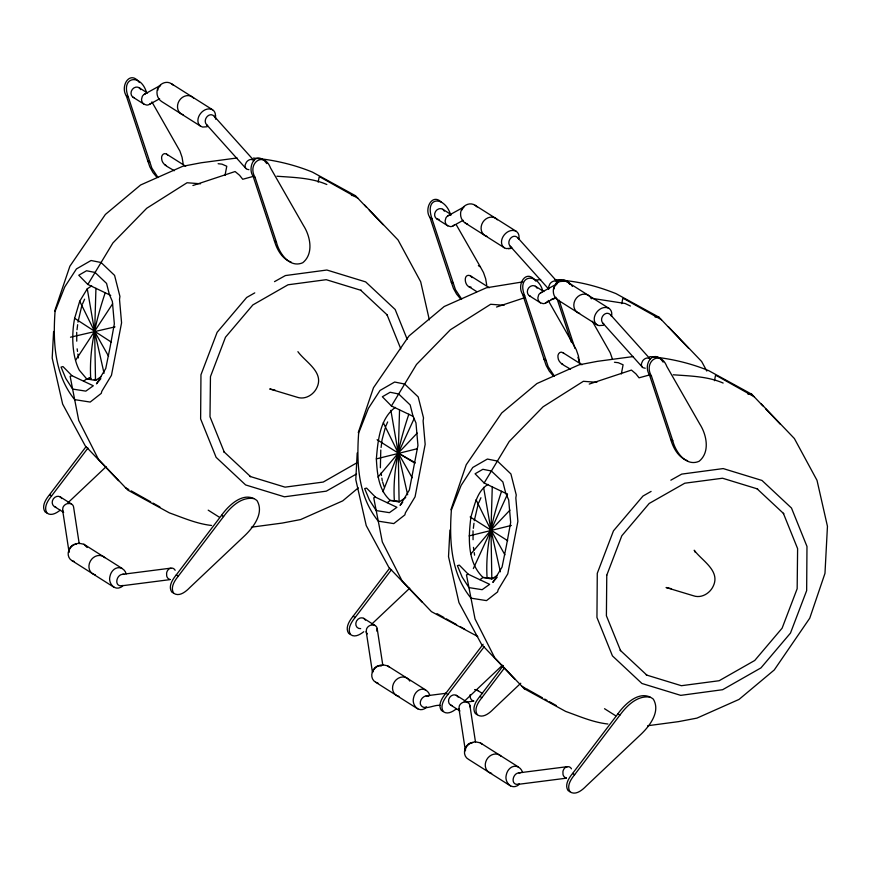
<?xml version="1.0" encoding="UTF-8"?>
<svg xmlns="http://www.w3.org/2000/svg" width="871" height="871" viewBox="0 0 871 871"><rect width="100%" height="100%" fill="white"/><g stroke="black" fill="none" stroke-linecap="round" stroke-linejoin="round"><path stroke-width="1.31" d="M95.941 288.334L94.667 331.59L95.505 380.442L86.708 378.907L79.305 370.186A49.201 22.798 -85.6 0 1 74.634 318.285L79.718 301.224L87.263 288.813L91.684 285.873M395.282 407.388C379.723 418.82 377.894 441.031 376.359 458.897C377.154 473.563 378.547 490.079 390.306 500.433L399.103 501.968L398.276 453.116L399.549 409.86M492.267 486.878L490.994 530.145L491.832 578.986L483.035 577.462C466.976 562.024 468.358 537.2 470.95 516.83C474.499 505.43 477.003 491.102 488.01 484.418M53.599 331.47L52.195 358.079L62.636 404.068L85.271 445.887L118.565 480.683M357.197 452.985L355.793 479.605L366.234 525.583L388.869 567.402L422.174 602.209M449.915 530.014L448.521 556.634L458.963 602.612L481.598 644.431L514.892 679.238M470.198 694.579L470.296 697.508A5.52 4.507 -80.6 0 0 473.748 700.981M77.018 329.771L77.65 324.698M77.965 322.172L81.885 305.383M380.779 450.024L380.366 467.76M381.095 447.498L382.042 439.888L385.145 428.205M473.345 528.327L473.976 523.253M474.292 520.716L478.212 503.928M408.837 414.215C399.539 441.869 392.483 471.44 394.356 500.738L390.306 500.433L387.214 502.665M157.727 90.366L157.999 88.842M554.054 288.911L554.315 287.386M225.012 175.398L226.765 166.252L221.985 164.151L218.142 163.715M318.165 182.159L319.156 177.031L320.724 177.379L357.937 198.24M621.763 303.685L622.754 298.546L624.322 298.895L661.535 319.755M621.328 373.953L623.092 364.807L618.312 362.706L614.469 362.26M714.492 380.703L715.472 375.575L717.051 375.924L754.253 396.784M372.636 672.314C373.006 668.384 377.176 664.464 381.204 666.043M376.849 631.17L377.176 628.503A5.52 4.747 -31.5 0 0 373.724 625.03L370.872 625.16A5.934 5.106 -31.5 0 0 366.549 628.982L366.223 631.649L372.483 672.456M54.666 311.067L69.887 266.221L105.38 214.451L140.601 184.99L182.703 166.296L201.136 162.768L237.086 157.978M358.264 432.582L373.485 387.737L408.978 335.977L444.199 306.516L486.312 287.811L522.742 281.899M450.993 509.611L466.214 464.766L501.696 413.006L536.928 383.545L579.03 364.84L597.462 361.323L633.413 356.533M382.902 491.712L398.276 453.116L414.258 418.309M105.239 292.689C95.941 320.343 88.886 349.913 90.758 379.223L86.708 378.907L83.616 381.139M501.565 491.244C492.267 518.898 485.212 548.469 487.085 577.767M461.597 210.357L463.089 207.744M82.429 304.142L84.607 299.189M385.483 426.91L387.66 421.945M478.756 502.698L480.934 497.733M473.356 568.556L507.532 494.129M555.676 284.349C557.69 277.468 566.792 278.84 569.699 284.251M110.726 295.411L87.829 284.458L112.892 242.955L146.731 208.256L187.047 182.747L200.515 183.781M413.137 416.371L391.427 405.973L416.49 364.47L450.34 329.782L490.645 304.273L504.124 305.307M507.053 493.966L484.145 483.002L509.219 441.499L543.058 406.811L583.374 381.302L596.842 382.336M112.609 303.805L75.842 359.897M158.598 87.427L160.623 85.314L144.281 94.329M554.914 285.982L556.939 283.859L540.597 292.885M46.86 512.932L45.031 511.843C41.253 506.171 45.88 499.17 49.56 494.684L85.946 446.79M60.153 510.21C56.669 512.943 51.247 516.296 47.045 513.117C43.267 507.445 47.883 500.444 51.563 495.958L87.96 448.064M173.59 593.14L171.761 592.04C167.972 586.379 172.6 579.378 176.28 574.893L221.561 515.284C228.877 504.973 244.207 490.417 256.989 500.564C264.642 513.324 252.84 528.185 243.619 536.71L189.715 587.653C185.893 591.605 179.35 597.06 173.775 593.314C169.987 587.653 174.614 580.652 178.294 576.167L223.575 516.557C230.488 507.194 240.995 496.633 253.668 498.571M350.458 634.458L348.64 633.359C344.851 627.697 349.478 620.696 353.158 616.211L389.544 568.317M363.751 631.725C360.267 634.469 354.845 637.822 350.643 634.632C346.865 628.971 351.492 621.97 355.172 617.485L391.558 569.59M443.187 711.487L441.357 710.388C437.569 704.726 442.196 697.725 445.876 693.24L483.078 644.279M456.48 708.754C452.985 711.498 447.563 714.851 443.372 711.661C439.583 706 444.21 698.999 447.89 694.514L484.276 646.62M477.188 714.656L475.359 713.567C471.57 707.894 476.197 700.894 479.877 696.408L503.329 665.553M520.76 683.245L493.324 709.179C489.491 713.131 482.948 718.586 477.373 714.841C473.584 709.168 478.212 702.168 481.892 697.682L504.538 667.883M569.906 791.685L568.088 790.596C564.299 784.923 568.926 777.923 572.606 773.437L617.887 713.839C625.204 703.528 640.533 688.961 653.315 699.119C660.969 711.879 649.167 726.741 639.945 735.266L586.041 786.208C582.209 790.16 575.666 795.615 570.091 791.87C566.313 786.197 570.941 779.197 574.62 774.711L619.902 715.113C626.815 705.75 637.311 695.178 649.995 697.127M378.003 477.123L398.276 453.116L417.198 433.105M470.721 554.152L490.994 530.145L509.927 510.134M100.851 378.678L96.485 383.85L105.75 368.509L110.062 347.311L114.341 323.892L112.37 301.399L109.408 294.638L106.556 283.413L95.07 272.46L86.556 270.75L78.76 275.236L87.829 284.458M402.707 502.273L400.083 505.365L409.348 490.035L417.938 445.419L415.968 422.914L413.006 416.164L410.165 404.928L398.668 393.986L390.154 392.266L382.358 396.762L391.427 405.973M497.178 577.233L492.812 582.394L502.066 567.065L506.378 545.856L510.667 522.448L508.686 499.943L505.735 493.193L502.883 481.957L491.396 471.004L482.872 469.295L475.076 473.791L484.145 483.002M67.894 502.817L106.11 466.704M371.492 624.344L409.708 588.219M464.221 701.373L502.436 665.248M358.264 487.869L342.728 500.869L300.615 519.562L282.182 523.079L251.36 527.195M479.932 579.694L483.035 577.462L492.812 578.213M95.505 380.442L101.036 376.762M399.103 501.968L405.734 497.548M491.832 578.986L497.352 575.306M254.768 292.874L246.645 297.501L217.14 332.287L200.961 374.77L200.624 418.929L216.117 457.34L245.622 484.94L284.414 496.808L326.32 491.157L356.511 473.966M274.517 281.638L285.394 275.563L326.875 270.021L365.668 281.899L395.162 309.488L407.16 339.233M357.262 462.577L323.25 482.055L285.057 487.15L249.923 476.404L250.543 476.6L223.847 451.679L224.261 452.125L209.998 416.763L210.455 376.664L225.48 337.219L252.873 304.915L288.029 284.784L326.222 279.689L361.356 290.435L360.736 290.239L387.432 315.15L387.018 314.714L400.791 348.857M651.094 491.418L642.972 496.045L613.467 530.842L597.277 573.325L596.951 617.474L612.444 655.896L641.938 683.485L680.73 695.363L722.636 689.701L760.96 667.894L790.465 633.097L806.655 590.614L806.982 546.465L791.489 508.043L761.983 480.454L723.191 468.576L681.71 474.107L670.844 480.182M149.54 104.324L159.622 98.761M447.879 215.856L464.221 206.83M453.138 225.85L463.22 220.287M545.856 302.879L555.938 297.305M560.804 281.573C565.235 279.188 570.004 282.748 572.421 286.385M71.955 375.695L62.984 366.571L61.068 367.094L65.804 378.471L72.62 389.065L85.815 391.133L93.317 385.777L71.955 375.695L70.137 376.316L78.717 420.41L98.401 459.235L127.852 490.123L169.377 512.877C183.128 517.777 196.661 523.809 211.588 525.474M375.553 497.221L366.582 488.098L364.666 488.62L369.402 499.998L376.218 510.58L389.413 512.66L396.926 507.303L375.553 497.221L373.735 497.842L382.315 541.936L402.01 580.75L431.45 611.649L477.754 636.505M468.282 574.25L459.3 565.127L457.395 565.649L462.131 577.027L468.936 587.609L482.142 589.689L489.644 584.332L468.282 574.25L466.464 574.871L475.043 618.965L494.728 657.779L524.179 688.678L565.693 711.433C579.455 716.321 592.988 722.364 607.904 724.019M192.916 185.512L235.105 171.533L239.569 175.278L242.726 179.274L252.405 176.628M496.514 307.038L524.647 297.719M589.242 384.067L631.431 370.077L635.895 373.833L639.053 377.818L648.732 375.172M175.136 570.287A5.52 4.507 -80.6 0 0 172.208 568.11L169.78 568.513A5.934 4.845 -80.6 0 0 166.601 573.053L166.699 575.992A5.52 4.507 -80.6 0 0 170.139 579.455M571.463 768.843A5.52 4.507 -80.6 0 0 568.523 766.665L566.096 767.057A5.934 4.845 -80.6 0 0 562.916 771.608L563.014 774.537A5.52 4.507 -80.6 0 0 566.466 778.01M170.988 568.121L122.593 574.316C116.398 574.62 113.872 586.39 121.537 585.835L170.019 579.629M121.537 585.835L122.953 585.421M446.355 693.251L426.191 695.831C422.577 696.539 419.833 700.251 420.301 703.91C423.066 711.934 434.433 704.182 439.953 705.456M425.135 707.361L426.55 706.936M567.304 766.665L518.909 772.86C512.714 773.165 510.199 784.934 517.853 784.39L566.346 778.184M517.853 784.39L519.279 783.965M551.169 299.472L556.014 298.143M376.359 458.897L417.361 448.696M469.088 535.926L511.353 525.431M70.497 337.197L115.026 326.875M207.08 126.752L202.638 127.057L200.755 126.273L161.69 101.559A10.659 10.006 -77.1 0 1 156.976 92.587C156.66 85.402 165.196 79.577 171.478 83.758L212.6 109.779A10.659 7.839 -47.9 0 1 215.257 117.443M518.855 238.959A10.659 7.839 -47.9 0 0 516.198 231.305L475.076 205.273C468.794 201.103 460.258 206.928 460.574 214.114A10.659 10.006 -77.1 0 0 465.299 223.074L504.363 247.8L506.236 248.573L510.678 248.268M603.407 325.297L598.965 325.602L597.081 324.829L558.017 300.103A10.659 10.006 -77.1 0 1 553.303 291.143C552.987 283.946 561.523 278.132 567.805 282.302L608.927 308.334A10.659 7.839 -47.9 0 1 611.584 315.988M535.556 280.19L540.695 279.504M647.686 725.739L678.509 721.634L696.942 718.118L739.043 699.413L774.265 669.951L809.758 618.181L824.979 573.347L827.45 526.324L817.009 480.335L794.374 438.527L761.08 403.719M466.889 702.015L473.617 701.155M508.392 248.736L512.442 248.224M76.354 544.146C72.141 543.842 68.548 548.175 69.081 552.258L62.625 510.134L62.952 507.466A5.934 5.106 -31.5 0 1 67.274 503.645L70.126 503.514A5.52 4.747 -31.5 0 1 73.578 506.976L79.207 543.689M122.593 574.316L123.976 574.283M426.191 695.831L428.826 696.179M472.681 742.702C468.456 742.386 464.864 746.73 465.408 750.802L458.952 708.678L459.278 706.011A5.934 5.106 -31.5 0 1 463.601 702.189L466.453 702.059A5.52 4.747 -31.5 0 1 469.905 705.532L475.522 742.234M518.909 772.86L520.292 772.838M474.586 689.636L475.806 689.636A5.52 4.507 -80.6 0 1 477.95 690.757M554.533 279.547L560.957 280.092M276.945 176.225C293.636 177.466 311.339 177.76 326.832 184.51M673.272 374.78C689.963 376.022 707.655 376.316 723.148 383.055M471.015 287.125C464.57 287.648 462.566 273.113 470.155 275.639L489.273 287.735M248.932 169.682L246.678 169.159A5.934 4.377 -47.9 0 1 245.197 164.891L246.362 162.278A5.52 4.072 -47.9 0 1 251.022 159.437L253.276 159.959A5.934 4.377 -47.9 0 1 254.103 160.71L214.451 116.54C209.65 110.889 202.105 119.871 206.623 124.716L245.851 168.408M645.259 368.226L643.005 367.704A5.934 4.377 -47.9 0 1 641.524 363.436L642.689 360.834A5.52 4.072 -47.9 0 1 647.349 357.992L649.603 358.514A5.934 4.377 -47.9 0 1 650.43 359.255L610.778 315.084C605.966 309.434 598.431 318.416 602.95 323.261L642.177 366.963M351.427 195.42L355.466 195.725L366.506 207.309M655.025 316.946L659.064 317.251L688.515 348.15M747.743 393.964L751.793 394.28L762.833 405.864M94.199 379.484L96.485 379.658M395.499 500.825L397.797 501.01M524.179 688.678L526.879 688.885M592.356 298.405L625.117 303.478L630.43 306.037M253.439 158.076C273.734 159.763 293.81 164.521 312.395 172.099L355.466 195.725M563.57 280.418C581.697 282.041 599.39 286.995 615.993 293.625L659.064 317.251M649.766 356.62C670.049 358.319 690.137 363.065 708.711 370.654L751.793 394.28M275.138 390.186L269.749 388.967L297.044 397.198C305.024 400.105 313.756 394.77 317.011 387.388C324.197 372.048 305.405 362.064 297.904 351.677M671.454 588.731L666.075 587.511L693.37 595.742C701.351 598.649 710.072 593.325 713.338 585.943C720.524 570.603 701.732 560.608 694.22 550.232L695.21 552.258M126.164 573.935C125.217 569.351 119.969 566.096 115.614 568.415A10.659 8.688 -80.6 0 0 109.909 576.58C108.146 582.732 114.047 590.723 120.634 587.359A10.659 8.688 -80.6 0 0 122.626 586.009M429.762 695.461C428.815 690.877 423.567 687.611 419.212 689.941A10.659 8.688 -80.6 0 0 413.507 698.096C411.743 704.258 417.645 712.238 424.231 708.885A10.659 8.688 -80.6 0 0 426.224 707.535M522.491 772.49C521.533 767.895 516.296 764.64 511.941 766.97A10.659 8.688 -80.6 0 0 506.236 775.125C504.472 781.287 510.362 789.268 516.96 785.914A10.659 8.688 -80.6 0 0 518.953 784.564M122.038 568.393L83.932 544.277L79.141 543.264L76.55 543.7A10.659 9.167 -31.5 0 0 68.787 550.548C67.241 554.217 68.504 558.866 72.13 560.75L114.21 587.381M425.636 689.919L387.53 665.803L382.739 664.791L380.148 665.215A10.659 9.167 -31.5 0 0 372.385 672.074C370.839 675.733 372.102 680.382 375.728 682.276L417.808 708.907M72.13 560.75L74.405 561.566M375.728 682.276L378.003 683.093M518.354 766.948L480.248 742.832L475.468 741.82L472.877 742.244A10.659 9.167 -31.5 0 0 465.114 749.104C463.557 752.762 464.831 757.411 468.456 759.305L510.537 785.936M516.198 231.305C510.003 228.158 502.959 234.049 501.696 240.135A10.659 7.839 -47.9 0 0 504.363 247.8M212.6 109.779C206.405 106.632 199.35 112.522 198.098 118.619A10.659 7.839 -47.9 0 0 200.755 126.273M556.874 281.485L554.631 280.963A5.52 4.072 -47.9 0 0 549.96 283.804L548.795 286.407A5.934 4.377 -47.9 0 0 548.915 288.922M608.927 308.334C602.721 305.188 595.677 311.078 594.425 317.164A10.659 7.839 -47.9 0 0 597.081 324.829M185.665 166.219L166.557 154.123C163.639 152.185 161.015 155.833 161.636 158.598C161.973 165.37 169.703 167.417 174.211 170.781M165.218 165.087L166.328 165.544M581.991 364.764L562.884 352.668C559.955 350.73 557.342 354.377 557.963 357.154C558.3 363.926 566.03 365.962 570.527 369.326M561.534 363.643L562.655 364.1M291.262 262.193C282.16 258.992 276.956 249.661 274.409 240.853L253.069 176.116C247.506 168.658 254.038 151.826 263.891 160.395M687.589 460.737C678.476 457.547 673.272 448.206 670.735 439.409L649.396 374.672C642.515 364.078 654.012 347.921 663.136 362.14M465.299 223.074L467.607 224.119M436.676 218.784L447.781 225.807L450.449 226.602A5.52 5.182 -77.1 0 0 454.259 224.947M133.078 97.258L144.183 104.291L146.851 105.075A5.52 5.182 -77.1 0 0 150.65 103.42M529.394 295.813L540.499 302.836L543.177 303.631A5.52 5.182 -77.1 0 0 546.977 301.965M414.923 462.512L398.276 453.116L377.099 439.713M437.035 613.652L443.938 617.517M446.235 618.813L456.589 624.616M460.04 626.543L464.635 629.123M521.718 686.163L525.159 688.101M527.467 689.397L542.415 697.769M544.713 699.065L547.01 700.349M549.307 701.645L556.21 705.51M125.391 487.618L128.843 489.556M131.14 490.841L150.683 501.805M152.991 503.09L159.883 506.955M383.327 422.751L398.276 453.116L414.999 463.23M442.697 209.225L451.124 214.56M441.564 202.344C431.864 192.48 423.905 209.421 429.947 217.434L431.962 218.708L455.457 289.673L461.652 299.058M535.425 286.254L543.852 291.589M478.386 265.655L480.4 266.929L483.514 272.579L485.67 278.807L486.726 285.187M535.698 281.083C526.171 268.007 516.231 284.795 522.676 294.463L524.68 295.737L548.175 366.702L554.381 376.087M649.396 374.672L651.41 375.945L672.75 440.682C675.417 451.799 686.076 467.052 699.108 461.282C710.246 452.234 706.686 434.825 699.849 424.166L666.859 366.528C660.076 349.031 643.157 362.096 651.41 375.945M468.816 286.613L476.687 291.589M429.947 217.434L451.287 282.171L453.301 283.445M139.099 87.699L147.526 93.034M522.676 294.463L544.005 359.2L546.019 360.474M670.735 439.409L672.75 440.682M139.382 82.527C129.844 69.462 119.904 86.251 126.349 95.919L128.364 97.193L151.859 168.147L158.054 177.532M253.069 176.116L255.083 177.39L276.423 242.127C279.09 253.243 289.749 268.508 302.781 262.726C313.93 253.69 310.359 236.281 303.522 225.611L270.533 167.972C263.75 150.476 246.831 163.541 255.083 177.39M126.349 95.919L147.689 160.656L149.703 161.93M274.409 240.853L276.423 242.127M470.144 516.949L507.717 540.728M111.39 342.172L74.634 318.285M617.887 713.839L619.902 715.113M604.528 708.711L615.775 715.831M221.561 515.284L223.575 516.557M208.202 510.166L219.448 517.276M363.621 618.29L374.987 625.487M476.949 690.017L482.643 693.621M353.158 616.211L355.172 617.485M479.877 696.408L481.892 697.682M456.339 695.319L467.716 702.516M445.876 693.24L447.89 694.514M572.606 773.437L574.62 774.711M450.873 705.194L459.997 710.976M60.012 496.764L71.389 503.961M49.56 494.684L51.563 495.958M176.28 574.893L178.294 576.167M54.546 506.65L63.67 512.42M387.53 665.803L389.391 667.175M480.248 742.832L482.12 744.204M83.932 544.277L87.133 547.5M470.155 275.639L472.169 277.631M562.884 352.668L563.951 353.506M166.557 154.123L167.624 154.951M557.701 282.226L518.049 238.066C513.248 232.405 505.703 241.398 510.221 246.232L548.567 288.943M602.95 323.261L603.973 324.23M510.221 246.232L511.244 247.201M206.623 124.716L207.646 125.674M668.351 326.69L701.645 361.498L706.827 371.057M364.753 205.164L398.047 239.971L420.693 281.79L429.338 319.886M765.598 408.76L780.318 424.21M369.271 210.205L383.077 224.685M553.139 375.749L549.274 371.068L546.161 365.428L544.005 359.2M460.411 298.72L456.556 294.039L453.443 288.399L451.287 282.171M264.686 161.015L266.809 163.596M156.813 177.194L152.958 172.523L149.845 166.873L147.689 160.656M610.778 315.084L611.529 316.336M518.049 238.066L518.8 239.307M214.451 116.54L215.202 117.781M592.313 321.257L610.233 352.777L612.389 359.004M542.829 291.034C537.222 271.556 516.372 275.116 524.68 295.737M548.218 300.441L576.243 349.609L578.398 355.825L579.444 362.216M450.775 215.181C444.918 195.474 424.079 196.073 431.962 218.708M456.164 224.587L480.4 266.929M146.502 92.478C140.895 73.001 120.046 76.561 128.364 97.193M151.892 101.885L179.916 151.053L182.072 157.281L183.128 163.661M504.897 554.816L490.994 530.145L476.045 499.78M390.861 410.339L398.276 453.116L412.179 477.787M108.581 356.261L94.667 331.59L79.718 301.224M559.106 300.179L575.002 348.422M577.93 357.306L580.021 363.653M557.092 298.905L571.311 342.063M382.63 481.979L384.209 486.922M500.379 571.801L490.994 530.145L483.59 487.368M398.276 453.116L407.65 494.772M104.052 373.245L94.667 331.59L87.263 288.813M377.176 628.503L382.805 665.215M473.465 547.38L473.835 549.982M474.216 552.573L474.586 555.165M381.117 472.953L381.487 475.544M381.868 478.146L382.238 480.738M77.138 348.836L77.519 351.427M77.889 354.018L78.455 357.916M215.453 115.081L215.638 119.218M469.905 705.532L469.926 706.86M473.029 530.853L473.062 539.715M76.702 332.308L76.746 341.171M579.64 313.375A10.136 8.721 -57.7 0 1 576.341 298.165A10.136 8.721 -57.7 0 1 591.333 298.786M491.658 773.372A10.136 8.721 -57.7 0 1 486.682 759.686A10.136 8.721 -57.7 0 1 501.141 756.246M452.082 705.619A5.651 4.867 -57.7 0 1 449.697 697.366A5.651 4.867 -57.7 0 1 458.124 697.116M459.355 709.898A5.52 4.747 -31.5 0 1 458.952 708.678M530.57 296.314A5.651 4.867 -57.7 0 1 528.73 287.844A5.651 4.867 -57.7 0 1 537.08 288.192M541.893 292.318A5.52 5.182 -77.1 0 0 538.616 294.975L537.875 297.849A5.934 5.574 -77.1 0 0 540.499 302.836M486.922 236.346A10.136 8.721 -57.7 0 1 482.85 222.214A10.136 8.721 -57.7 0 1 497.363 219.786M398.94 696.343A10.136 8.721 -57.7 0 1 394.661 681.536A10.136 8.721 -57.7 0 1 409.784 681.078M360.67 628.644A5.651 4.867 -57.7 0 1 356.577 620.958A5.651 4.867 -57.7 0 1 365.406 620.087M367.377 633.903A5.52 4.747 -31.5 0 1 366.223 631.649M439.136 219.438A5.651 4.867 -57.7 0 1 435.576 211.413A5.651 4.867 -57.7 0 1 444.352 211.163M450.557 215.104A5.52 5.182 -77.1 0 0 445.898 217.946L445.146 220.82A5.934 5.574 -77.1 0 0 447.781 225.807M475.076 205.273A10.659 10.006 -77.1 0 1 477.047 206.928M183.324 114.83A10.136 8.721 -57.7 0 1 179.252 100.688A10.136 8.721 -57.7 0 1 193.765 98.26M95.342 574.816A10.136 8.721 -57.7 0 1 90.355 561.131A10.136 8.721 -57.7 0 1 104.814 557.69M55.755 507.064A5.651 4.867 -57.7 0 1 53.371 498.811A5.651 4.867 -57.7 0 1 61.797 498.56M63.028 511.353A5.52 4.747 -31.5 0 1 62.625 510.134M134.243 97.77A5.651 4.867 -57.7 0 1 132.403 89.288A5.651 4.867 -57.7 0 1 140.754 89.637M145.577 93.763A5.52 5.182 -77.1 0 0 142.3 96.42L141.548 99.294A5.934 5.574 -77.1 0 0 144.183 104.291M171.478 83.758A10.659 10.006 -77.1 0 1 173.449 85.402M606.771 575.208L606.401 615.775L620.588 650.681L620.174 650.234L646.87 675.156L646.249 674.949L681.383 685.706L719.152 680.73L754.732 660.479L782.125 628.165L797.161 588.731L797.607 548.621L783.345 513.259L783.758 513.705L757.062 488.783L757.683 488.99L722.549 478.233L684.78 483.209L649.2 503.46L621.807 535.774L606.771 575.208M55.058 311.459C52.87 342.031 54.438 374.704 74.666 399.626L90.192 402.064L101.254 393.376L101.82 391.264L111.466 375.292L121.57 322.825L119.512 299.395L119.926 296.423L114.58 275.388L101.069 262.519L91.063 260.505L76.452 268.921L64.77 286.886L55.058 311.459M358.656 432.985C356.468 463.546 358.035 496.23 378.275 521.152L393.79 523.591L404.852 514.903L405.418 512.79L415.064 496.818L425.168 444.352L423.11 420.922L423.524 417.949L418.189 396.915L404.677 384.035L394.661 382.031L380.05 390.437L368.368 408.401L358.656 432.985M451.385 510.003C449.196 540.575 450.753 573.26 470.993 598.17L486.519 600.609L497.581 591.932L498.147 589.809L507.782 573.847L517.886 521.381L515.828 497.951L516.253 494.978L510.907 473.944L497.395 461.064L487.379 459.05L472.779 467.466L461.097 485.43L451.385 510.003M90.736 378.547L89.234 377.6L90.736 378.547"/></g></svg>
